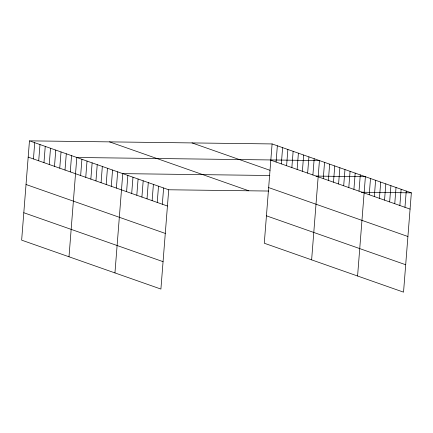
<?xml version="1.0" encoding="UTF-8"?>
<svg xmlns="http://www.w3.org/2000/svg" width="433" height="433" viewBox="0 0 433 433"><rect width="100%" height="100%" fill="white"/><g stroke="black" fill="none" stroke-linecap="round" stroke-linejoin="round"><path stroke-width="0.65" d="M29.466 140.855L21.65 240.147L160.908 289.065L168.718 189.773L29.466 140.855L272.092 143.935L411.35 192.853L403.534 292.145L264.282 243.227L272.092 143.935M33.449 158.949L34.727 142.701M38.705 160.795L39.988 144.552M43.966 162.646L45.248 146.397M49.227 164.491L50.509 148.248M54.488 166.342L55.77 150.094M59.749 168.188L61.031 151.94M65.01 170.039L66.292 153.791M70.27 171.885L71.553 155.636M68.999 256.78L76.809 157.488L319.44 160.567L311.625 259.86M80.641 175.527L81.918 159.279M85.745 177.319L87.022 161.076M90.849 179.116L92.132 162.868M95.958 180.907L97.236 164.659M101.062 182.704L102.34 166.456M106.172 184.496L107.449 168.248M111.276 186.287L112.553 170.045M116.38 188.084L117.662 171.836M114.951 272.92L122.766 173.633L269.862 175.5M126.593 191.673L127.87 175.425M131.697 193.464L132.98 177.216M136.806 195.256L138.084 179.013M141.91 197.053L143.188 180.805M147.02 198.844L148.297 182.602M152.124 200.641L153.401 184.393M157.228 202.433L158.51 186.185M162.337 204.23L163.614 187.982M276.075 162.029L277.353 145.78M281.336 163.874L282.614 147.631M286.597 165.725L287.875 149.477M291.858 167.571L293.136 151.328M297.119 169.422L298.397 153.174M302.38 171.268L303.657 155.025M307.641 173.119L308.918 156.87M312.902 174.964L314.179 158.716M323.267 178.607L324.55 162.359M328.376 180.399L329.654 164.156M333.48 182.196L334.758 165.947M338.584 183.987L339.867 167.744M343.694 185.784L344.971 169.536M348.798 187.576L350.075 171.327M353.907 189.367L355.184 173.124M359.011 191.164L360.288 174.916M357.582 276.005L365.398 176.713L316.02 176.085M369.225 194.753L370.502 178.504M374.329 196.544L375.606 180.296M379.432 198.341L380.715 182.093M384.542 200.133L385.819 183.884M389.646 201.924L390.923 185.681M394.755 203.721L396.033 187.473M399.859 205.513L401.137 189.264M404.963 207.31L406.246 191.061M168.718 189.773L268.769 191.045M361.306 192.22L411.35 192.853M270.814 160.183L410.073 209.101M192.025 142.917L270.008 170.315M268.66 187.586L407.913 236.505M109.533 141.872L248.786 190.791M266.436 215.823L405.694 264.742M28.188 157.098L167.441 206.021M26.029 184.507L165.287 233.425M23.804 212.738L163.062 261.662"/></g></svg>
